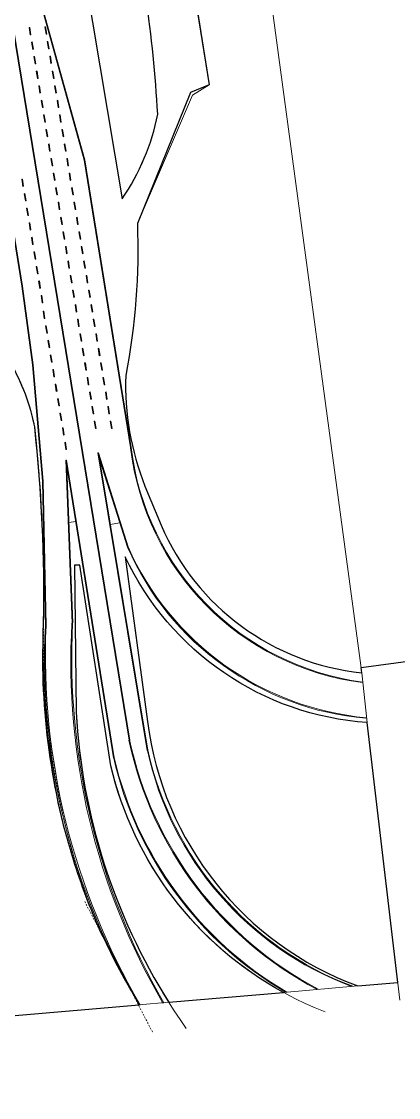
# Model space of a CAD drawing. Header units: millimetres. Extents: x -293269 to 249652, y -282216 to 177033.
# Drawn here: x 49772 to 131548, y -282216 to -48923 of the extents above; entities that cross this region are included whole.
import ezdxf

# ---------------------------------------------------------------- set-up
doc = ezdxf.new("R2010")
doc.units = ezdxf.units.MM
doc.header["$MEASUREMENT"] = 0
doc.linetypes.add('Dot & Dashed', pattern=[670.277762, 317.5, -176.388889, 0, -176.388874])
for name, color, linetype, lineweight in [('New_Drawing & Figure_Pen_No__75', 6, 'Continuous', 20), ('New_Structural - Bearing_Pen_No__1', 7, 'Continuous', 13), ('New_Structural - Bearing_Pen_No__101', 252, 'Continuous', 13)]:
    doc.layers.add(name, color=color, linetype=linetype, lineweight=lineweight)
doc.layers.add('New_Structural - Bearing', color=7, linetype='Continuous')
doc.layers.add('New_Structural - Bearing_Pen_No__150', color=7, linetype='Continuous', lineweight=25, true_color=0x5b5b00)

# ---------------------------------------------------------------- blocks, each defined once
blk = doc.blocks.new('Slab_403', base_point=(72023, -18733))
at = {"layer": 'New_Structural - Bearing_Pen_No__150', "color": 58, "linetype": 'Continuous', "lineweight": 25, "true_color": 0x5b5b00, "flags": 128}
blk.add_lwpolyline([(72023, -18733, 0.1315125), (57062, -818), (71584, -87370, 0.1040541), (79325, -68996, 0.0439659)], format="xyb", close=True, dxfattribs=at)
blk = doc.blocks.new('Slab_572', base_point=(124785, -200940))
at = {"layer": 'New_Structural - Bearing_Pen_No__150', "color": 58, "linetype": 'Continuous', "lineweight": 25, "true_color": 0x5b5b00, "flags": 128}
blk.add_lwpolyline([(124785, -200940, -0.2716911), (72291, -164989), (77102, -200675, 0.2793989), (122712, -258039), (131405, -257292)], format="xyb", close=True, dxfattribs=at)
blk = doc.blocks.new('Slab_573', base_point=(62435, -166783))
at = {"layer": 'New_Structural - Bearing_Pen_No__150', "color": 58, "linetype": 'Continuous', "lineweight": 25, "true_color": 0x5b5b00, "flags": 128}
blk.add_lwpolyline([(62435, -166783), (61273, -166783), (61617, -198700, 0.1273601), (81720, -261562), (106585, -259425, -0.2130602), (69157, -210302)], format="xyb", close=True, dxfattribs=at)
blk = doc.blocks.new('Slab_574', base_point=(51524, 21863))
at = {"layer": 'New_Structural - Bearing_Pen_No__150', "color": 58, "linetype": 'Continuous', "lineweight": 25, "true_color": 0x5b5b00, "flags": 128}
blk.add_lwpolyline([(51524, 21863), (51924, 21052), (54752, 15079), (57979, 7701), (58324, 7053, 0.0896475), (67639, -3830), (70393, -6500, -0.0201911), (73114, -9585, -0.0398496), (77712, -16265, 0.0416501), (78664, -17245, 0.1661135), (83582, -19254), (84402, -24424), (90462, -62641), (86443, -64301), (74899, -92709, -0.0572574), (72367, -125645, 0.1029771), (76555, -149634), (80068, -158126, 0.2716911), (123569, -190113), (123418, -188994), (249652, -172012), (220525, 44498)], format="xyb", close=True, dxfattribs=at)
blk = doc.blocks.new('Slab_605', base_point=(52873, -58096))
at = {"layer": 'New_Structural - Bearing_Pen_No__1', "color": 7, "linetype": 'Continuous', "lineweight": 13, "flags": 128}
blk.add_lwpolyline([(52873, -58096), (52611, -56518), (52463, -56542), (52725, -58121)], close=True, dxfattribs=at)
blk = doc.blocks.new('Slab_606', base_point=(52350, -54939))
at = {"layer": 'New_Structural - Bearing_Pen_No__1', "color": 7, "linetype": 'Continuous', "lineweight": 13, "flags": 128}
blk.add_lwpolyline([(52350, -54939), (52088, -53361), (51940, -53385), (52202, -54964)], close=True, dxfattribs=at)
blk = doc.blocks.new('Slab_607', base_point=(51827, -51782))
at = {"layer": 'New_Structural - Bearing_Pen_No__1', "color": 7, "linetype": 'Continuous', "lineweight": 13, "flags": 128}
blk.add_lwpolyline([(51827, -51782), (51565, -50204), (51417, -50229), (51679, -51807)], close=True, dxfattribs=at)
blk = doc.blocks.new('Slab_610', base_point=(55489, -73881))
at = {"layer": 'New_Structural - Bearing_Pen_No__1', "color": 7, "linetype": 'Continuous', "lineweight": 13, "flags": 128}
blk.add_lwpolyline([(55489, -73881), (55227, -72303), (55079, -72327), (55341, -73906)], close=True, dxfattribs=at)
blk = doc.blocks.new('Slab_611', base_point=(54966, -70724))
at = {"layer": 'New_Structural - Bearing_Pen_No__1', "color": 7, "linetype": 'Continuous', "lineweight": 13, "flags": 128}
blk.add_lwpolyline([(54966, -70724), (54704, -69146), (54556, -69170), (54818, -70749)], close=True, dxfattribs=at)
blk = doc.blocks.new('Slab_612', base_point=(54443, -67567))
at = {"layer": 'New_Structural - Bearing_Pen_No__1', "color": 7, "linetype": 'Continuous', "lineweight": 13, "flags": 128}
blk.add_lwpolyline([(54443, -67567), (54181, -65989), (54033, -66013), (54295, -67592)], close=True, dxfattribs=at)
blk = doc.blocks.new('Slab_613', base_point=(53919, -64410))
at = {"layer": 'New_Structural - Bearing_Pen_No__1', "color": 7, "linetype": 'Continuous', "lineweight": 13, "flags": 128}
blk.add_lwpolyline([(53919, -64410), (53658, -62832), (53510, -62856), (53771, -64435)], close=True, dxfattribs=at)
blk = doc.blocks.new('Slab_614', base_point=(53396, -61253))
at = {"layer": 'New_Structural - Bearing_Pen_No__1', "color": 7, "linetype": 'Continuous', "lineweight": 13, "flags": 128}
blk.add_lwpolyline([(53396, -61253), (53135, -59675), (52987, -59699), (53248, -61278)], close=True, dxfattribs=at)
blk = doc.blocks.new('Slab_615', base_point=(58105, -89666))
at = {"layer": 'New_Structural - Bearing_Pen_No__1', "color": 7, "linetype": 'Continuous', "lineweight": 13, "flags": 128}
blk.add_lwpolyline([(58105, -89666), (57844, -88087), (57696, -88112), (57957, -89690)], close=True, dxfattribs=at)
blk = doc.blocks.new('Slab_616', base_point=(57582, -86509))
at = {"layer": 'New_Structural - Bearing_Pen_No__1', "color": 7, "linetype": 'Continuous', "lineweight": 13, "flags": 128}
blk.add_lwpolyline([(57582, -86509), (57320, -84930), (57172, -84955), (57434, -86533)], close=True, dxfattribs=at)
blk = doc.blocks.new('Slab_617', base_point=(57059, -83352))
at = {"layer": 'New_Structural - Bearing_Pen_No__1', "color": 7, "linetype": 'Continuous', "lineweight": 13, "flags": 128}
blk.add_lwpolyline([(57059, -83352), (56797, -81773), (56649, -81798), (56911, -83376)], close=True, dxfattribs=at)
blk = doc.blocks.new('Slab_618', base_point=(56535, -80195))
at = {"layer": 'New_Structural - Bearing_Pen_No__1', "color": 7, "linetype": 'Continuous', "lineweight": 13, "flags": 128}
blk.add_lwpolyline([(56535, -80195), (56274, -78616), (56126, -78641), (56388, -80219)], close=True, dxfattribs=at)
blk = doc.blocks.new('Slab_619', base_point=(56012, -77038))
at = {"layer": 'New_Structural - Bearing_Pen_No__1', "color": 7, "linetype": 'Continuous', "lineweight": 13, "flags": 128}
blk.add_lwpolyline([(56012, -77038), (55751, -75459), (55603, -75484), (55864, -77062)], close=True, dxfattribs=at)
blk = doc.blocks.new('Slab_620', base_point=(60741, -105569))
at = {"layer": 'New_Structural - Bearing_Pen_No__1', "color": 7, "linetype": 'Continuous', "lineweight": 13, "flags": 128}
blk.add_lwpolyline([(60741, -105569), (60479, -103990), (60331, -104015), (60593, -105593)], close=True, dxfattribs=at)
blk = doc.blocks.new('Slab_621', base_point=(60218, -102412))
at = {"layer": 'New_Structural - Bearing_Pen_No__1', "color": 7, "linetype": 'Continuous', "lineweight": 13, "flags": 128}
blk.add_lwpolyline([(60218, -102412), (59956, -100833), (59808, -100858), (60070, -102436)], close=True, dxfattribs=at)
blk = doc.blocks.new('Slab_622', base_point=(59694, -99255))
at = {"layer": 'New_Structural - Bearing_Pen_No__1', "color": 7, "linetype": 'Continuous', "lineweight": 13, "flags": 128}
blk.add_lwpolyline([(59694, -99255), (59433, -97676), (59285, -97701), (59546, -99279)], close=True, dxfattribs=at)
blk = doc.blocks.new('Slab_623', base_point=(59171, -96098))
at = {"layer": 'New_Structural - Bearing_Pen_No__1', "color": 7, "linetype": 'Continuous', "lineweight": 13, "flags": 128}
blk.add_lwpolyline([(59171, -96098), (58910, -94519), (58762, -94544), (59023, -96122)], close=True, dxfattribs=at)
blk = doc.blocks.new('Slab_624', base_point=(58648, -92941))
at = {"layer": 'New_Structural - Bearing_Pen_No__1', "color": 7, "linetype": 'Continuous', "lineweight": 13, "flags": 128}
blk.add_lwpolyline([(58648, -92941), (58386, -91362), (58238, -91387), (58500, -92965)], close=True, dxfattribs=at)
blk = doc.blocks.new('Slab_625', base_point=(63357, -121353))
at = {"layer": 'New_Structural - Bearing_Pen_No__1', "color": 7, "linetype": 'Continuous', "lineweight": 13, "flags": 128}
blk.add_lwpolyline([(63357, -121353), (63095, -119775), (62947, -119799), (63209, -121378)], close=True, dxfattribs=at)
blk = doc.blocks.new('Slab_626', base_point=(62834, -118196))
at = {"layer": 'New_Structural - Bearing_Pen_No__1', "color": 7, "linetype": 'Continuous', "lineweight": 13, "flags": 128}
blk.add_lwpolyline([(62834, -118196), (62572, -116618), (62424, -116642), (62686, -118221)], close=True, dxfattribs=at)
blk = doc.blocks.new('Slab_627', base_point=(62311, -115039))
at = {"layer": 'New_Structural - Bearing_Pen_No__1', "color": 7, "linetype": 'Continuous', "lineweight": 13, "flags": 128}
blk.add_lwpolyline([(62311, -115039), (62049, -113461), (61901, -113485), (62163, -115064)], close=True, dxfattribs=at)
blk = doc.blocks.new('Slab_628', base_point=(61787, -111882))
at = {"layer": 'New_Structural - Bearing_Pen_No__1', "color": 7, "linetype": 'Continuous', "lineweight": 13, "flags": 128}
blk.add_lwpolyline([(61787, -111882), (61526, -110304), (61378, -110328), (61639, -111907)], close=True, dxfattribs=at)
blk = doc.blocks.new('Slab_629', base_point=(61264, -108725))
at = {"layer": 'New_Structural - Bearing_Pen_No__1', "color": 7, "linetype": 'Continuous', "lineweight": 13, "flags": 128}
blk.add_lwpolyline([(61264, -108725), (61002, -107147), (60854, -107172), (61116, -108750)], close=True, dxfattribs=at)
blk = doc.blocks.new('Slab_630', base_point=(65973, -137138))
at = {"layer": 'New_Structural - Bearing_Pen_No__1', "color": 7, "linetype": 'Continuous', "lineweight": 13, "flags": 128}
blk.add_lwpolyline([(65973, -137138), (65711, -135559), (65563, -135584), (65825, -137162)], close=True, dxfattribs=at)
blk = doc.blocks.new('Slab_631', base_point=(65450, -133981))
at = {"layer": 'New_Structural - Bearing_Pen_No__1', "color": 7, "linetype": 'Continuous', "lineweight": 13, "flags": 128}
blk.add_lwpolyline([(65450, -133981), (65188, -132402), (65040, -132427), (65302, -134005)], close=True, dxfattribs=at)
blk = doc.blocks.new('Slab_632', base_point=(64927, -130824))
at = {"layer": 'New_Structural - Bearing_Pen_No__1', "color": 7, "linetype": 'Continuous', "lineweight": 13, "flags": 128}
blk.add_lwpolyline([(64927, -130824), (64665, -129246), (64517, -129270), (64779, -130849)], close=True, dxfattribs=at)
blk = doc.blocks.new('Slab_633', base_point=(64403, -127667))
at = {"layer": 'New_Structural - Bearing_Pen_No__1', "color": 7, "linetype": 'Continuous', "lineweight": 13, "flags": 128}
blk.add_lwpolyline([(64403, -127667), (64142, -126089), (63994, -126113), (64255, -127692)], close=True, dxfattribs=at)
blk = doc.blocks.new('Slab_634', base_point=(63880, -124510))
at = {"layer": 'New_Structural - Bearing_Pen_No__1', "color": 7, "linetype": 'Continuous', "lineweight": 13, "flags": 128}
blk.add_lwpolyline([(63880, -124510), (63619, -122932), (63471, -122956), (63732, -124535)], close=True, dxfattribs=at)
blk = doc.blocks.new('Slab_635', base_point=(61547, -89666))
at = {"layer": 'New_Structural - Bearing_Pen_No__1', "color": 7, "linetype": 'Continuous', "lineweight": 13, "flags": 128}
blk.add_lwpolyline([(61547, -89666), (61285, -88087), (61137, -88112), (61399, -89690)], close=True, dxfattribs=at)
blk = doc.blocks.new('Slab_636', base_point=(61024, -86509))
at = {"layer": 'New_Structural - Bearing_Pen_No__1', "color": 7, "linetype": 'Continuous', "lineweight": 13, "flags": 128}
blk.add_lwpolyline([(61024, -86509), (60762, -84930), (60614, -84955), (60876, -86533)], close=True, dxfattribs=at)
blk = doc.blocks.new('Slab_637', base_point=(60500, -83352))
at = {"layer": 'New_Structural - Bearing_Pen_No__1', "color": 7, "linetype": 'Continuous', "lineweight": 13, "flags": 128}
blk.add_lwpolyline([(60500, -83352), (60239, -81773), (60091, -81798), (60352, -83376)], close=True, dxfattribs=at)
blk = doc.blocks.new('Slab_638', base_point=(59977, -80195))
at = {"layer": 'New_Structural - Bearing_Pen_No__1', "color": 7, "linetype": 'Continuous', "lineweight": 13, "flags": 128}
blk.add_lwpolyline([(59977, -80195), (59716, -78616), (59568, -78641), (59829, -80219)], close=True, dxfattribs=at)
blk = doc.blocks.new('Slab_639', base_point=(59454, -77038))
at = {"layer": 'New_Structural - Bearing_Pen_No__1', "color": 7, "linetype": 'Continuous', "lineweight": 13, "flags": 128}
blk.add_lwpolyline([(59454, -77038), (59192, -75459), (59044, -75484), (59306, -77062)], close=True, dxfattribs=at)
blk = doc.blocks.new('Slab_640', base_point=(64183, -105569))
at = {"layer": 'New_Structural - Bearing_Pen_No__1', "color": 7, "linetype": 'Continuous', "lineweight": 13, "flags": 128}
blk.add_lwpolyline([(64183, -105569), (63921, -103990), (63773, -104015), (64035, -105593)], close=True, dxfattribs=at)
blk = doc.blocks.new('Slab_641', base_point=(63659, -102412))
at = {"layer": 'New_Structural - Bearing_Pen_No__1', "color": 7, "linetype": 'Continuous', "lineweight": 13, "flags": 128}
blk.add_lwpolyline([(63659, -102412), (63398, -100833), (63250, -100858), (63511, -102436)], close=True, dxfattribs=at)
blk = doc.blocks.new('Slab_642', base_point=(63136, -99255))
at = {"layer": 'New_Structural - Bearing_Pen_No__1', "color": 7, "linetype": 'Continuous', "lineweight": 13, "flags": 128}
blk.add_lwpolyline([(63136, -99255), (62875, -97676), (62727, -97701), (62988, -99279)], close=True, dxfattribs=at)
blk = doc.blocks.new('Slab_643', base_point=(62613, -96098))
at = {"layer": 'New_Structural - Bearing_Pen_No__1', "color": 7, "linetype": 'Continuous', "lineweight": 13, "flags": 128}
blk.add_lwpolyline([(62613, -96098), (62351, -94519), (62203, -94544), (62465, -96122)], close=True, dxfattribs=at)
blk = doc.blocks.new('Slab_644', base_point=(62090, -92941))
at = {"layer": 'New_Structural - Bearing_Pen_No__1', "color": 7, "linetype": 'Continuous', "lineweight": 13, "flags": 128}
blk.add_lwpolyline([(62090, -92941), (61828, -91362), (61680, -91387), (61942, -92965)], close=True, dxfattribs=at)
blk = doc.blocks.new('Slab_645', base_point=(66799, -121353))
at = {"layer": 'New_Structural - Bearing_Pen_No__1', "color": 7, "linetype": 'Continuous', "lineweight": 13, "flags": 128}
blk.add_lwpolyline([(66799, -121353), (66537, -119775), (66389, -119799), (66651, -121378)], close=True, dxfattribs=at)
blk = doc.blocks.new('Slab_646', base_point=(66275, -118196))
at = {"layer": 'New_Structural - Bearing_Pen_No__1', "color": 7, "linetype": 'Continuous', "lineweight": 13, "flags": 128}
blk.add_lwpolyline([(66275, -118196), (66014, -116618), (65866, -116642), (66127, -118221)], close=True, dxfattribs=at)
blk = doc.blocks.new('Slab_647', base_point=(65752, -115039))
at = {"layer": 'New_Structural - Bearing_Pen_No__1', "color": 7, "linetype": 'Continuous', "lineweight": 13, "flags": 128}
blk.add_lwpolyline([(65752, -115039), (65491, -113461), (65343, -113485), (65604, -115064)], close=True, dxfattribs=at)
blk = doc.blocks.new('Slab_648', base_point=(65229, -111882))
at = {"layer": 'New_Structural - Bearing_Pen_No__1', "color": 7, "linetype": 'Continuous', "lineweight": 13, "flags": 128}
blk.add_lwpolyline([(65229, -111882), (64967, -110304), (64819, -110328), (65081, -111907)], close=True, dxfattribs=at)
blk = doc.blocks.new('Slab_649', base_point=(64706, -108725))
at = {"layer": 'New_Structural - Bearing_Pen_No__1', "color": 7, "linetype": 'Continuous', "lineweight": 13, "flags": 128}
blk.add_lwpolyline([(64706, -108725), (64444, -107147), (64296, -107172), (64558, -108750)], close=True, dxfattribs=at)
blk = doc.blocks.new('Slab_650', base_point=(69415, -137138))
at = {"layer": 'New_Structural - Bearing_Pen_No__1', "color": 7, "linetype": 'Continuous', "lineweight": 13, "flags": 128}
blk.add_lwpolyline([(69415, -137138), (69153, -135559), (69005, -135584), (69267, -137162)], close=True, dxfattribs=at)
blk = doc.blocks.new('Slab_651', base_point=(68892, -133981))
at = {"layer": 'New_Structural - Bearing_Pen_No__1', "color": 7, "linetype": 'Continuous', "lineweight": 13, "flags": 128}
blk.add_lwpolyline([(68892, -133981), (68630, -132402), (68482, -132427), (68744, -134005)], close=True, dxfattribs=at)
blk = doc.blocks.new('Slab_652', base_point=(68368, -130824))
at = {"layer": 'New_Structural - Bearing_Pen_No__1', "color": 7, "linetype": 'Continuous', "lineweight": 13, "flags": 128}
blk.add_lwpolyline([(68368, -130824), (68107, -129246), (67959, -129270), (68220, -130849)], close=True, dxfattribs=at)
blk = doc.blocks.new('Slab_653', base_point=(67845, -127667))
at = {"layer": 'New_Structural - Bearing_Pen_No__1', "color": 7, "linetype": 'Continuous', "lineweight": 13, "flags": 128}
blk.add_lwpolyline([(67845, -127667), (67583, -126089), (67436, -126113), (67697, -127692)], close=True, dxfattribs=at)
blk = doc.blocks.new('Slab_654', base_point=(67322, -124510))
at = {"layer": 'New_Structural - Bearing_Pen_No__1', "color": 7, "linetype": 'Continuous', "lineweight": 13, "flags": 128}
blk.add_lwpolyline([(67322, -124510), (67060, -122932), (66912, -122956), (67174, -124535)], close=True, dxfattribs=at)
blk = doc.blocks.new('Slab_655', base_point=(56295, -57978))
at = {"layer": 'New_Structural - Bearing_Pen_No__1', "color": 7, "linetype": 'Continuous', "lineweight": 13, "flags": 128}
blk.add_lwpolyline([(56295, -57978), (56033, -56400), (55885, -56424), (56147, -58003)], close=True, dxfattribs=at)
blk = doc.blocks.new('Slab_656', base_point=(55772, -54821))
at = {"layer": 'New_Structural - Bearing_Pen_No__1', "color": 7, "linetype": 'Continuous', "lineweight": 13, "flags": 128}
blk.add_lwpolyline([(55772, -54821), (55510, -53243), (55362, -53267), (55624, -54846)], close=True, dxfattribs=at)
blk = doc.blocks.new('Slab_657', base_point=(55249, -51664))
at = {"layer": 'New_Structural - Bearing_Pen_No__1', "color": 7, "linetype": 'Continuous', "lineweight": 13, "flags": 128}
blk.add_lwpolyline([(55249, -51664), (54987, -50086), (54839, -50110), (55101, -51689)], close=True, dxfattribs=at)
blk = doc.blocks.new('Slab_660', base_point=(58931, -73881))
at = {"layer": 'New_Structural - Bearing_Pen_No__1', "color": 7, "linetype": 'Continuous', "lineweight": 13, "flags": 128}
blk.add_lwpolyline([(58931, -73881), (58669, -72303), (58521, -72327), (58783, -73906)], close=True, dxfattribs=at)
blk = doc.blocks.new('Slab_661', base_point=(58408, -70724))
at = {"layer": 'New_Structural - Bearing_Pen_No__1', "color": 7, "linetype": 'Continuous', "lineweight": 13, "flags": 128}
blk.add_lwpolyline([(58408, -70724), (58146, -69146), (57998, -69170), (58260, -70749)], close=True, dxfattribs=at)
blk = doc.blocks.new('Slab_662', base_point=(57884, -67567))
at = {"layer": 'New_Structural - Bearing_Pen_No__1', "color": 7, "linetype": 'Continuous', "lineweight": 13, "flags": 128}
blk.add_lwpolyline([(57884, -67567), (57623, -65989), (57475, -66013), (57736, -67592)], close=True, dxfattribs=at)
blk = doc.blocks.new('Slab_663', base_point=(57361, -64410))
at = {"layer": 'New_Structural - Bearing_Pen_No__1', "color": 7, "linetype": 'Continuous', "lineweight": 13, "flags": 128}
blk.add_lwpolyline([(57361, -64410), (57099, -62832), (56952, -62856), (57213, -64435)], close=True, dxfattribs=at)
blk = doc.blocks.new('Slab_664', base_point=(56838, -61253))
at = {"layer": 'New_Structural - Bearing_Pen_No__1', "color": 7, "linetype": 'Continuous', "lineweight": 13, "flags": 128}
blk.add_lwpolyline([(56838, -61253), (56576, -59675), (56428, -59699), (56690, -61278)], close=True, dxfattribs=at)
blk = doc.blocks.new('Slab_688', base_point=(73244, -204727))
at = {"layer": 'New_Structural - Bearing_Pen_No__1', "color": 7, "linetype": 'Continuous', "lineweight": 13, "flags": 128}
blk.add_lwpolyline([(73244, -204727), (27476, 74919), (27328, 74894), (73095, -204751)], close=True, dxfattribs=at)
blk = doc.blocks.new('Slab_719', base_point=(51808, -94123))
at = {"layer": 'New_Structural - Bearing_Pen_No__1', "color": 7, "linetype": 'Continuous', "lineweight": 13, "flags": 128}
blk.add_lwpolyline([(51808, -94123), (51547, -92545), (51399, -92569), (51660, -94148)], close=True, dxfattribs=at)
blk = doc.blocks.new('Slab_720', base_point=(51285, -90966))
at = {"layer": 'New_Structural - Bearing_Pen_No__1', "color": 7, "linetype": 'Continuous', "lineweight": 13, "flags": 128}
blk.add_lwpolyline([(51285, -90966), (51023, -89388), (50875, -89412), (51137, -90991)], close=True, dxfattribs=at)
blk = doc.blocks.new('Slab_721', base_point=(50762, -87809))
at = {"layer": 'New_Structural - Bearing_Pen_No__1', "color": 7, "linetype": 'Continuous', "lineweight": 13, "flags": 128}
blk.add_lwpolyline([(50762, -87809), (50500, -86231), (50352, -86255), (50614, -87834)], close=True, dxfattribs=at)
blk = doc.blocks.new('Slab_722', base_point=(50239, -84652))
at = {"layer": 'New_Structural - Bearing_Pen_No__1', "color": 7, "linetype": 'Continuous', "lineweight": 13, "flags": 128}
blk.add_lwpolyline([(50239, -84652), (49977, -83074), (49829, -83099), (50091, -84677)], close=True, dxfattribs=at)
blk = doc.blocks.new('Slab_724', base_point=(54424, -109908))
at = {"layer": 'New_Structural - Bearing_Pen_No__1', "color": 7, "linetype": 'Continuous', "lineweight": 13, "flags": 128}
blk.add_lwpolyline([(54424, -109908), (54163, -108329), (54015, -108354), (54276, -109932)], close=True, dxfattribs=at)
blk = doc.blocks.new('Slab_725', base_point=(53901, -106751))
at = {"layer": 'New_Structural - Bearing_Pen_No__1', "color": 7, "linetype": 'Continuous', "lineweight": 13, "flags": 128}
blk.add_lwpolyline([(53901, -106751), (53639, -105173), (53492, -105197), (53753, -106776)], close=True, dxfattribs=at)
blk = doc.blocks.new('Slab_726', base_point=(53378, -103594))
at = {"layer": 'New_Structural - Bearing_Pen_No__1', "color": 7, "linetype": 'Continuous', "lineweight": 13, "flags": 128}
blk.add_lwpolyline([(53378, -103594), (53116, -102016), (52968, -102040), (53230, -103619)], close=True, dxfattribs=at)
blk = doc.blocks.new('Slab_727', base_point=(52855, -100437))
at = {"layer": 'New_Structural - Bearing_Pen_No__1', "color": 7, "linetype": 'Continuous', "lineweight": 13, "flags": 128}
blk.add_lwpolyline([(52855, -100437), (52593, -98859), (52445, -98883), (52707, -100462)], close=True, dxfattribs=at)
blk = doc.blocks.new('Slab_728', base_point=(52331, -97280))
at = {"layer": 'New_Structural - Bearing_Pen_No__1', "color": 7, "linetype": 'Continuous', "lineweight": 13, "flags": 128}
blk.add_lwpolyline([(52331, -97280), (52070, -95702), (51922, -95726), (52183, -97305)], close=True, dxfattribs=at)
blk = doc.blocks.new('Slab_729', base_point=(56949, -125941))
at = {"layer": 'New_Structural - Bearing_Pen_No__1', "color": 7, "linetype": 'Continuous', "lineweight": 13, "flags": 128}
blk.add_lwpolyline([(56949, -125941), (56687, -124362), (56539, -124387), (56801, -125965)], close=True, dxfattribs=at)
blk = doc.blocks.new('Slab_730', base_point=(56426, -122784))
at = {"layer": 'New_Structural - Bearing_Pen_No__1', "color": 7, "linetype": 'Continuous', "lineweight": 13, "flags": 128}
blk.add_lwpolyline([(56426, -122784), (56164, -121205), (56016, -121230), (56278, -122808)], close=True, dxfattribs=at)
blk = doc.blocks.new('Slab_731', base_point=(55902, -119627))
at = {"layer": 'New_Structural - Bearing_Pen_No__1', "color": 7, "linetype": 'Continuous', "lineweight": 13, "flags": 128}
blk.add_lwpolyline([(55902, -119627), (55641, -118048), (55493, -118073), (55754, -119651)], close=True, dxfattribs=at)
blk = doc.blocks.new('Slab_732', base_point=(55379, -116470))
at = {"layer": 'New_Structural - Bearing_Pen_No__1', "color": 7, "linetype": 'Continuous', "lineweight": 13, "flags": 128}
blk.add_lwpolyline([(55379, -116470), (55118, -114891), (54970, -114916), (55231, -116494)], close=True, dxfattribs=at)
blk = doc.blocks.new('Slab_733', base_point=(54856, -113313))
at = {"layer": 'New_Structural - Bearing_Pen_No__1', "color": 7, "linetype": 'Continuous', "lineweight": 13, "flags": 128}
blk.add_lwpolyline([(54856, -113313), (54594, -111734), (54446, -111759), (54708, -113337)], close=True, dxfattribs=at)
blk = doc.blocks.new('Slab_734', base_point=(59565, -141725))
at = {"layer": 'New_Structural - Bearing_Pen_No__1', "color": 7, "linetype": 'Continuous', "lineweight": 13, "flags": 128}
blk.add_lwpolyline([(59565, -141725), (59303, -140147), (59155, -140171), (59417, -141750)], close=True, dxfattribs=at)
blk = doc.blocks.new('Slab_735', base_point=(59042, -138568))
at = {"layer": 'New_Structural - Bearing_Pen_No__1', "color": 7, "linetype": 'Continuous', "lineweight": 13, "flags": 128}
blk.add_lwpolyline([(59042, -138568), (58780, -136990), (58632, -137014), (58894, -138593)], close=True, dxfattribs=at)
blk = doc.blocks.new('Slab_736', base_point=(58518, -135411))
at = {"layer": 'New_Structural - Bearing_Pen_No__1', "color": 7, "linetype": 'Continuous', "lineweight": 13, "flags": 128}
blk.add_lwpolyline([(58518, -135411), (58257, -133833), (58109, -133858), (58371, -135436)], close=True, dxfattribs=at)
blk = doc.blocks.new('Slab_737', base_point=(57995, -132255))
at = {"layer": 'New_Structural - Bearing_Pen_No__1', "color": 7, "linetype": 'Continuous', "lineweight": 13, "flags": 128}
blk.add_lwpolyline([(57995, -132255), (57734, -130676), (57586, -130701), (57847, -132279)], close=True, dxfattribs=at)
blk = doc.blocks.new('Slab_738', base_point=(57472, -129098))
at = {"layer": 'New_Structural - Bearing_Pen_No__1', "color": 7, "linetype": 'Continuous', "lineweight": 13, "flags": 128}
blk.add_lwpolyline([(57472, -129098), (57210, -127519), (57062, -127544), (57324, -129122)], close=True, dxfattribs=at)
blk = doc.blocks.new('Slab_822', base_point=(63491, -78918))
at = {"layer": 'New_Structural - Bearing_Pen_No__1', "color": 7, "linetype": 'Continuous', "lineweight": 13, "flags": 128}
blk.add_lwpolyline([(63491, -78918), (54203, -45354), (54059, -45394), (63347, -78958)], close=True, dxfattribs=at)
blk = doc.blocks.new('Slab_823', base_point=(73555, -141261))
at = {"layer": 'New_Structural - Bearing_Pen_No__1', "color": 7, "linetype": 'Continuous', "lineweight": 13, "flags": 128}
blk.add_lwpolyline([(73555, -141261), (63495, -78935), (63347, -78959), (73407, -141285)], close=True, dxfattribs=at)
blk = doc.blocks.new('Slab_824', base_point=(49982, -106289))
at = {"layer": 'New_Structural - Bearing_Pen_No__1', "color": 7, "linetype": 'Continuous', "lineweight": 13, "flags": 128}
blk.add_lwpolyline([(49982, -106289), (26821, 37205), (26673, 37181), (49834, -106313)], close=True, dxfattribs=at)
blk = doc.blocks.new('Slab_825', base_point=(52331, -123341))
at = {"layer": 'New_Structural - Bearing_Pen_No__1', "color": 7, "linetype": 'Continuous', "lineweight": 13, "flags": 128}
blk.add_lwpolyline([(52331, -123341), (49983, -106293), (49834, -106313), (52182, -123361)], close=True, dxfattribs=at)
blk = doc.blocks.new('Slab_826', base_point=(54500, -148580))
at = {"layer": 'New_Structural - Bearing_Pen_No__1', "color": 7, "linetype": 'Continuous', "lineweight": 13, "flags": 128}
blk.add_lwpolyline([(54500, -148580), (52331, -123348), (52182, -123361), (54350, -148593)], close=True, dxfattribs=at)
blk = doc.blocks.new('Slab_827', base_point=(55104, -179959))
at = {"layer": 'New_Structural - Bearing_Pen_No__1', "color": 7, "linetype": 'Continuous', "lineweight": 13, "flags": 128}
blk.add_lwpolyline([(55104, -179959), (54500, -148580), (54350, -148583), (54954, -179961)], close=True, dxfattribs=at)
blk = doc.blocks.new('Slab_828', base_point=(54956, -179887))
at = {"layer": 'New_Structural - Bearing_Pen_No__1', "color": 7, "linetype": 'Continuous', "lineweight": 13, "flags": 128}
blk.add_lwpolyline([(54956, -179887, 0.1475195), (75309, -262113), (75508, -262096, -0.1438356), (55101, -179849)], format="xyb", close=True, dxfattribs=at)
blk = doc.blocks.new('Slab_829', base_point=(60893, -179333))
at = {"layer": 'New_Structural - Bearing_Pen_No__1', "color": 7, "linetype": 'Continuous', "lineweight": 13, "flags": 128}
blk.add_lwpolyline([(60893, -179333), (59538, -143997), (59388, -144003), (60743, -179339)], close=True, dxfattribs=at)
blk = doc.blocks.new('Slab_830', base_point=(69882, -208546))
at = {"layer": 'New_Structural - Bearing_Pen_No__1', "color": 7, "linetype": 'Continuous', "lineweight": 13, "flags": 128}
blk.add_lwpolyline([(69882, -208546), (59538, -143997), (59390, -144021), (69734, -208570)], close=True, dxfattribs=at)
blk = doc.blocks.new('Slab_831', base_point=(69766, -208641))
at = {"layer": 'New_Structural - Bearing_Pen_No__1', "color": 7, "linetype": 'Continuous', "lineweight": 13, "flags": 128}
blk.add_lwpolyline([(69766, -208641, 0.2062564), (107033, -259386), (107320, -259362, -0.2052442), (69882, -208546)], format="xyb", close=True, dxfattribs=at)
blk = doc.blocks.new('Slab_832', base_point=(61524, -157340))
at = {"layer": 'New_Structural - Bearing_Pen_No__1', "color": 7, "linetype": 'Continuous', "lineweight": 13, "flags": 128}
blk.add_lwpolyline([(61524, -157340), (59614, -145419), (60058, -157574)], close=True, dxfattribs=at)
blk = doc.blocks.new('Slab_833', base_point=(73082, -204744))
at = {"layer": 'New_Structural - Bearing_Pen_No__1', "color": 7, "linetype": 'Continuous', "lineweight": 13, "flags": 128}
blk.add_lwpolyline([(73082, -204744, 0.2232687), (113851, -258765), (114132, -258746, -0.2221125), (73200, -204652)], format="xyb", close=True, dxfattribs=at)
blk = doc.blocks.new('Slab_834', base_point=(60715, -179356))
at = {"layer": 'New_Structural - Bearing_Pen_No__1', "color": 7, "linetype": 'Continuous', "lineweight": 13, "flags": 128}
blk.add_lwpolyline([(60715, -179356, 0.1475195), (80443, -261733), (80642, -261718, -0.1438356), (60860, -179319)], format="xyb", close=True, dxfattribs=at)
blk = doc.blocks.new('Slab_835', base_point=(77071, -206959))
at = {"layer": 'New_Structural - Bearing_Pen_No__1', "color": 7, "linetype": 'Continuous', "lineweight": 13, "flags": 128}
blk.add_lwpolyline([(77071, -206959, 0.2548376), (121353, -258139), (121632, -258102, -0.2538759), (77182, -206859)], format="xyb", close=True, dxfattribs=at)
blk = doc.blocks.new('Slab_836', base_point=(77196, -206924))
at = {"layer": 'New_Structural - Bearing_Pen_No__1', "color": 7, "linetype": 'Continuous', "lineweight": 13, "flags": 128}
blk.add_lwpolyline([(77196, -206924), (66452, -142441), (66304, -142465), (77049, -206949)], close=True, dxfattribs=at)
blk = doc.blocks.new('Slab_837', base_point=(72876, -162817))
at = {"layer": 'New_Structural - Bearing_Pen_No__1', "color": 7, "linetype": 'Continuous', "lineweight": 13, "flags": 128}
blk.add_lwpolyline([(72876, -162817), (66452, -142441), (66309, -142486), (72733, -162862)], close=True, dxfattribs=at)
blk = doc.blocks.new('Slab_838', base_point=(124577, -199881))
at = {"layer": 'New_Structural - Bearing_Pen_No__1', "color": 7, "linetype": 'Continuous', "lineweight": 13, "flags": 128}
blk.add_lwpolyline([(124577, -199881, -0.2716715), (72876, -162817), (72788, -162939, 0.2742338), (124490, -200003)], format="xyb", close=True, dxfattribs=at)
blk = doc.blocks.new('Slab_839', base_point=(123845, -192157))
at = {"layer": 'New_Structural - Bearing_Pen_No__1', "color": 7, "linetype": 'Continuous', "lineweight": 13, "flags": 128}
blk.add_lwpolyline([(123845, -192157, -0.3431196), (73555, -141261), (73448, -141366, 0.3448132), (123738, -192262)], format="xyb", close=True, dxfattribs=at)
blk = doc.blocks.new('Slab_840', base_point=(71085, -157636))
at = {"layer": 'New_Structural - Bearing_Pen_No__1', "color": 7, "linetype": 'Continuous', "lineweight": 13, "flags": 128}
blk.add_lwpolyline([(71085, -157636), (66717, -143780), (69039, -157967)], close=True, dxfattribs=at)
blk = doc.blocks.new('Slab_843', base_point=(-173255, -111975))
at = {"layer": 'New_Structural - Bearing_Pen_No__101', "color": 252, "linetype": 'Continuous', "lineweight": 13, "flags": 128}
blk.add_lwpolyline([(47478, -123074, -0.081995), (52636, -136829, -0.0253692), (54608, -171238, -0.0058414), (54567, -179179, 0.0907108), (61067, -230720, 0.062874), (75301, -262113), (81720, -261562, -0.1273601), (61617, -198700), (61273, -166783), (62435, -166783), (69157, -210302, 0.2130602), (106585, -259425), (122712, -258039, -0.2793989), (77102, -200675), (72291, -164989, 0.2716911), (124785, -200940), (123569, -190113, -0.2716911), (80068, -158126), (76555, -149634, -0.1029771), (72367, -125645, 0.0572574), (74899, -92709), (86443, -64301), (90462, -62641), (83582, -19254, -0.2092111)], format="xyb", dxfattribs=at)
blk.add_lwpolyline([(71584, -87370, 0.1040541), (79325, -68996, 0.0439659), (72023, -18733, 0.1315125), (57062, -818)], format="xyb", close=True, dxfattribs=at)
blk = doc.blocks.new('Slab_887', base_point=(-172731, -118055))
at = {"layer": 'New_Structural - Bearing_Pen_No__150', "color": 58, "linetype": 'Continuous', "lineweight": 25, "true_color": 0x5b5b00, "flags": 128}
blk.add_lwpolyline([(-158624, -282216), (75301, -262113), (66871, -246140, -0.0299629), (61067, -230720, -0.0216919), (57812, -218631, -0.0583726), (54567, -179179, 0.0312152), (52636, -136829, 0.081995), (47478, -123074, -0.0559885), (45053, -103120), (28816, -5980)], format="xyb", dxfattribs=at)

msp = doc.modelspace()

# ---------------------------------------------------------------- linework, layer by layer
at = {"layer": 'New_Drawing & Figure_Pen_No__75', "color": 6, "linetype": 'Continuous', "lineweight": 20}
for p, q in [((81040, 126014.3), (123568.8, -190113.2)), ((84401.6, -24424.2), (90461.7, -62641.2)), ((90461.7, -62641.2), (86889.6, -64875.2)), ((86889.6, -64875.2), (74899.3, -92709.3)), ((77102.3, -200674.9), (72290.6, -164989.1)), ((61617.2, -198699.9), (61272.7, -166783.2)), ((62434.6, -166783.2), (61272.7, -166783.2)), ((69156.5, -210302.2), (62434.6, -166783.2)), ((123568.8, -190113.2), (124784.9, -200939.7)), ((124784.9, -200939.7), (131854.6, -261123.8))]:
    msp.add_line(p, q, dxfattribs=at)
at = {"layer": 'New_Drawing & Figure_Pen_No__75', "color": 6, "linetype": 'Dot & Dashed', "lineweight": 20}
msp.add_line((63496.6, -239746), (78307.5, -268283.6), dxfattribs=at)
for centre, radius, start, end in [((8398.9, -145571.8), 45092.7, 11.17907, 29.929002), ((-285241.7, -173456.6), 339857.1, 359.035255, 6.186921), ((224239.9, -183245.7), 169721.4, 178.626956, 199.359609)]:
    msp.add_arc(centre, radius, start, end, dxfattribs=at)
at = {"layer": 'New_Drawing & Figure_Pen_No__75', "color": 6, "linetype": 'Continuous', "lineweight": 20}
for centre, radius, start, end in [((129079, -137046.7), 53351.7, 203.272522, 264.071898), ((129176.2, -138226.7), 62866.6, 205.195155, 265.994532), ((193060.8, -191311.1), 131651.2, 183.217374, 215.218051), ((147228.3, -191732.3), 70693.9, 187.267293, 249.708511), ((142893.6, -192939.7), 75753.6, 193.24978, 248.911126)]:
    msp.add_arc(centre, radius, start, end, dxfattribs=at)

# ---------------------------------------------------------------- block references
at = {"layer": 'New_Structural - Bearing', "color": 252, "linetype": 'Continuous', "lineweight": 13}
msp.add_blockref('Slab_843', (-173254.8, -111975.2), dxfattribs=at)
at = {"layer": 'New_Structural - Bearing', "color": 58, "linetype": 'Continuous', "lineweight": 25, "true_color": 0x5b5b00}
for name, p in [('Slab_887', (-172731.4, -118054.8)), ('Slab_574', (51523.8, 21863.4)), ('Slab_403', (72023, -18732.7)), ('Slab_572', (124784.9, -200939.7)), ('Slab_573', (62434.6, -166783.2))]:
    msp.add_blockref(name, p, dxfattribs=at)
at = {"layer": 'New_Structural - Bearing', "color": 7, "linetype": 'Continuous', "lineweight": 13}
for name, p in [('Slab_688', (73243.5, -204726.5)), ('Slab_824', (49982.4, -106289.5)), ('Slab_822', (63491.4, -78918.1)), ('Slab_607', (51826.5, -51782.4)), ('Slab_657', (55248.6, -51664.3)), ('Slab_606', (52349.7, -54939.4)), ('Slab_656', (55771.9, -54821.2)), ('Slab_605', (52872.9, -58096.3)), ('Slab_655', (56295.1, -57978.1)), ('Slab_614', (53396.2, -61253.3)), ('Slab_664', (56837.9, -61253.3)), ('Slab_613', (53919.4, -64410.2)), ('Slab_663', (57361.1, -64410.2)), ('Slab_612', (54442.6, -67567.1)), ('Slab_662', (57884.3, -67567.1)), ('Slab_611', (54965.8, -70724.1)), ('Slab_661', (58407.5, -70724.1)), ('Slab_610', (55489.1, -73881)), ('Slab_660', (58930.8, -73881)), ('Slab_619', (56012.3, -77037.9)), ('Slab_639', (59454, -77037.9)), ('Slab_618', (56535.5, -80194.9)), ('Slab_638', (59977.2, -80194.9)), ('Slab_823', (73555.1, -141260.8)), ('Slab_722', (50238.6, -84652.5)), ('Slab_617', (57058.7, -83351.8)), ('Slab_637', (60500.4, -83351.8)), ('Slab_721', (50761.8, -87809.4)), ('Slab_616', (57581.9, -86508.7)), ('Slab_636', (61023.6, -86508.7)), ('Slab_615', (58105.2, -89665.7)), ('Slab_635', (61546.9, -89665.7)), ('Slab_720', (51285, -90966.3)), ('Slab_719', (51808.2, -94123.3)), ('Slab_624', (58648, -92940.8)), ('Slab_644', (62089.7, -92940.8)), ('Slab_623', (59171.2, -96097.7)), ('Slab_643', (62612.9, -96097.7)), ('Slab_728', (52331.4, -97280.2)), ('Slab_622', (59694.4, -99254.7)), ('Slab_642', (63136.1, -99254.7)), ('Slab_727', (52854.7, -100437.1)), ('Slab_726', (53377.9, -103594.1)), ('Slab_621', (60217.6, -102411.6)), ('Slab_641', (63659.3, -102411.6)), ('Slab_620', (60740.8, -105568.5)), ('Slab_640', (64182.6, -105568.5)), ('Slab_825', (52330.6, -123340.6)), ('Slab_725', (53901.1, -106751)), ('Slab_629', (61264.1, -108725.5)), ('Slab_649', (64705.8, -108725.5)), ('Slab_724', (54424.3, -109907.9)), ('Slab_733', (54855.9, -113312.9)), ('Slab_628', (61787.3, -111882.4)), ('Slab_648', (65229, -111882.4)), ('Slab_627', (62310.5, -115039.3)), ('Slab_647', (65752.2, -115039.3)), ('Slab_732', (55379.2, -116469.8)), ('Slab_626', (62833.7, -118196.3)), ('Slab_646', (66275.4, -118196.3)), ('Slab_731', (55902.4, -119626.8)), ('Slab_730', (56425.6, -122783.7)), ('Slab_625', (63356.9, -121353.2)), ('Slab_645', (66798.7, -121353.2)), ('Slab_826', (54499.9, -148580.4)), ('Slab_634', (63880.2, -124510.2)), ('Slab_654', (67321.9, -124510.2)), ('Slab_729', (56948.8, -125940.6)), ('Slab_738', (57472, -129097.6)), ('Slab_633', (64403.4, -127667.1)), ('Slab_653', (67845.1, -127667.1)), ('Slab_632', (64926.6, -130824)), ('Slab_652', (68368.3, -130824)), ('Slab_737', (57995.3, -132254.5)), ('Slab_631', (65449.8, -133981)), ('Slab_651', (68891.5, -133981)), ('Slab_736', (58518.5, -135411.4)), ('Slab_735', (59041.7, -138568.4)), ('Slab_630', (65973.1, -137137.9)), ('Slab_650', (69414.8, -137137.9)), ('Slab_734', (59564.9, -141725.3)), ('Slab_839', (123844.7, -192156.9)), ('Slab_829', (60892.6, -179333.2)), ('Slab_830', (69881.7, -208546.3)), ('Slab_836', (77196.5, -206924.2)), ('Slab_837', (72875.6, -162816.6)), ('Slab_840', (71085.2, -157635.8)), ('Slab_832', (61523.9, -157339.5)), ('Slab_827', (55103.6, -179958.6)), ('Slab_838', (124577.3, -199881.4)), ('Slab_834', (60715, -179355.8)), ('Slab_828', (54956.4, -179887.1)), ('Slab_833', (73081.9, -204744.4)), ('Slab_835', (77070.6, -206959.2)), ('Slab_831', (69765.7, -208641.4))]:
    msp.add_blockref(name, p, dxfattribs=at)

doc.saveas('drawing.dxf')
